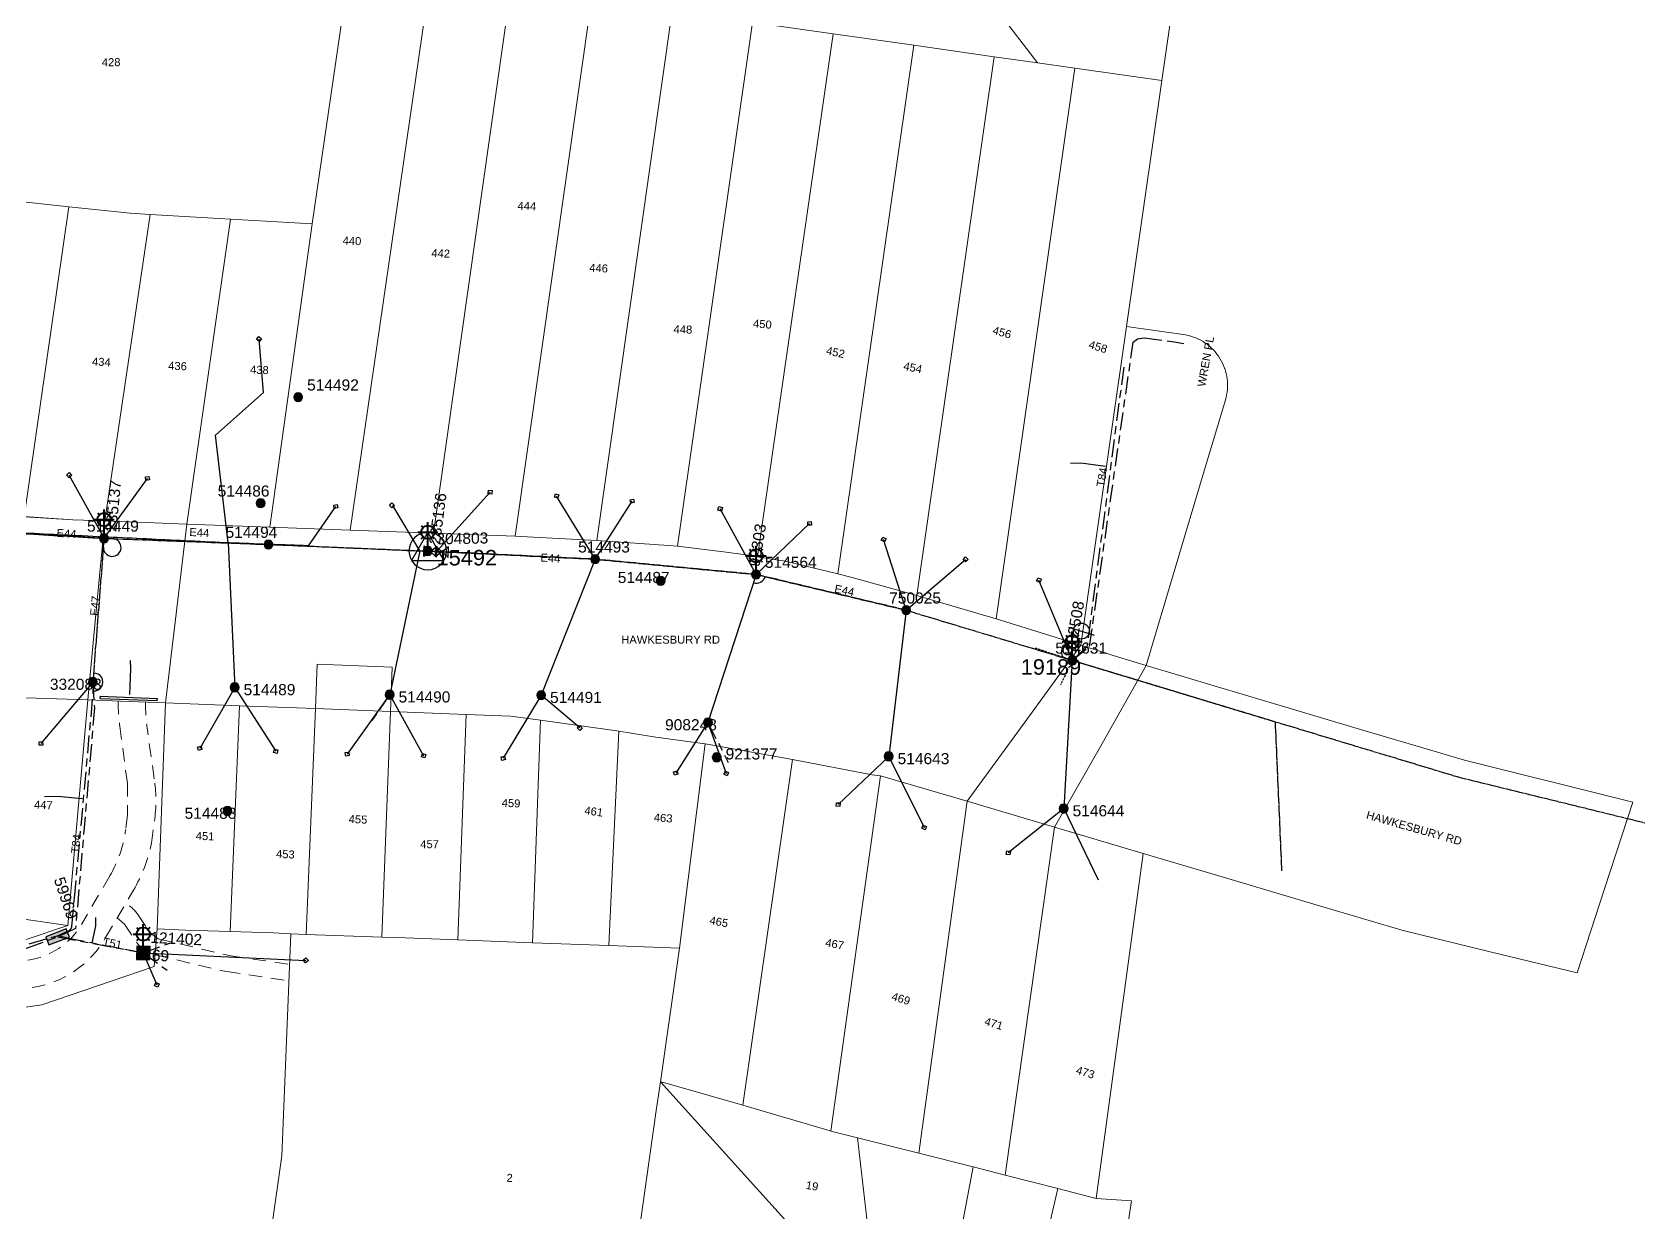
# Model space of a CAD drawing. Header units: metres. Extents: x 277939 to 278915, y 6271322 to 6272042.
# Drawn here: x 278552.5 to 278915.3, y 6271490.1 to 6271755.7 of the extents above; entities that cross this region are included whole.
import ezdxf
from ezdxf.enums import TextEntityAlignment as Align

# ---------------------------------------------------------------- set-up
doc = ezdxf.new("R2010")
doc.units = ezdxf.units.M
for name, pattern in [('Cable Exist OH', [1, 1, 0]), ('Cable Exist UG', [8.2, 4, -1.2, 1.8, -1.2]), ('Dash', [5, 3, -2]), ('DASHED', [0.75, 0.5, -0.25])]:
    doc.linetypes.add(name, pattern=pattern)
doc.layers.get('0').update_dxf_attribs({"color": 6})
for name, color, linetype, lineweight in [('Cadastre Developer_SP_EXT', 9, 'Continuous', 5), ('Cadastre Land Parcels_SP_EXT', 9, 'Continuous', 5), ('Cadastre Roads_SP_EXT', 9, 'Continuous', 5)]:
    doc.layers.add(name, color=color, linetype=linetype, lineweight=lineweight)
for name, color, linetype in [('Duct_SP_EXT', 7, 'Continuous'), ('Equip_LV_EXT', 7, 'Continuous'), ('Equip_SP_HV_EXT', 7, 'Continuous'), ('Equip_SP_LV_EXT', 7, 'Continuous'), ('Equip_SP_SL_EXT', 7, 'Continuous'), ('Mains_HV_EXT', 7, 'Continuous'), ('Mains_LV_EXT', 7, 'Continuous'), ('Mains_SL_EXT', 7, 'Continuous'), ('OH_Details_SP_MISC', 7, 'Continuous'), ('Services_SP_EXT', 7, 'Continuous'), ('Sub_SP_TR_HV_LV_EXT', 7, 'Continuous'), ('SupportsOH_SP_TR_HV_LV_SL_EXT', 7, 'Continuous'), ('SupportsUG_SP_LV_EXT', 7, 'Continuous'), ('SupportsUG_SP_LV_SL_EXT', 7, 'Continuous'), ('Trench_SP_EXT', 7, 'Continuous')]:
    doc.layers.add(name, color=color, linetype=linetype)
doc.layers.add('UNKNOWN_FEATURES', color=1, linetype='DASHED', plot=False)
doc.styles.add('COLUMN_LABEL', font='arial.ttf')
doc.styles.add('HVSW_LABEL', font='arial.ttf')
doc.styles.add('iecARIAL', font='arial.ttf', dxfattribs={"height": 2})
doc.styles.add('POLE_LABEL', font='arial.ttf')
doc.styles.get("Standard").update_dxf_attribs({"font": 'arial.ttf'})

# ---------------------------------------------------------------- blocks, each defined once
blk = doc.blocks.new('SUB_POLE_EXT')
blk.add_wipeout([(0, 4.22), (0.42, 4.2), (0.83, 4.14), (1.21, 4.05), (1.62, 3.9), (1.99, 3.72), (2.35, 3.51), (2.68, 3.26), (2.99, 2.99), (3.28, 2.66), (3.52, 2.34), (3.76, 1.92), (3.9, 1.62), (4.04, 1.23), (4.18, 0.63), (4.22, 0), (4.18, -0.61), (4.06, -1.15), (3.9, -1.62), (3.58, -2.24), (3.22, -2.73), (2.97, -3.01), (2.68, -3.26), (2.36, -3.5), (2, -3.72), (1.64, -3.89), (1.25, -4.03), (0.82, -4.14), (0.42, -4.2), (0, -4.22), (-0.41, -4.2), (-0.8, -4.15), (-1.21, -4.05), (-1.62, -3.9), (-1.99, -3.73), (-2.35, -3.51), (-2.68, -3.26), (-2.96, -3.02), (-3.23, -2.72), (-3.51, -2.35), (-3.71, -2.01), (-3.91, -1.6), (-4.05, -1.21), (-4.16, -0.76), (-4.22, -0.14), (-4.21, 0.39), (-4.14, 0.83), (-4.03, 1.27), (-3.9, 1.63), (-3.71, 2.02), (-3.5, 2.37), (-3.28, 2.67), (-2.99, 2.99), (-2.68, 3.27), (-2.33, 3.52), (-1.98, 3.73), (-1.63, 3.9), (-1.2, 4.05), (-0.78, 4.15), (-0.4, 4.21)])
blk.add_line((2.16, 0.48), (2.16, 0.48, 0))
blk.add_lwpolyline([(-4.22, 0, 1), (4.22, 0, 1)], format="xyb", close=True)
blk.add_lwpolyline([(2.14, 0.52), (0, 4.22), (-3.66, -2.11), (3.66, -2.11)], close=True)
for tag, height, flags, p in [('ASSET_NUM', 3.5, 8, (2, 2)), ('STREET_CODE', 0.2, 9, (1.5, 0)), ('CONSTRUCTED_VOLTAGE', 0.2, 9, (1.5, -0.2)), ('OPERATING_VOLTAGE', 0.2, 9, (1.5, -0.6)), ('OPERATED_BY', 0.2, 9, (1.5, -0.8)), ('ORIENTATION', 0.2, 9, (1.5, -1.2)), ('OWNED_BY', 0.2, 9, (1.5, -1.4)), ('SECONDARY_VOLTAGE', 0.2, 9, (1.5, -1.6)), ('STATE', 0.2, 9, (1.5, -1.8)), ('SUBSTATION_TYPE', 0.2, 9, (1.5, -2)), ('STREETNAME', 0.2, 9, (1.5, -2.8)), ('SUBURB', 0.2, 9, (1.5, -3)), ('Z', 0.2, 1, (1.5, -3.4)), ('NO_PHASES', 0.2, 9, (1.5, -0.4)), ('MAINTAINED_BY', 0.2, 9, (1.5, -1)), ('USAGE', 0.2, 9, (1.5, -2.2)), ('LEGEND', 0.2, 9, (1.5, -2.4)), ('LOCATION', 0.2, 9, (1.5, -2.6)), ('NOTES', 0.2, 9, (1.5, -3.2))]:
    blk.add_attdef(tag, text='', height=height, dxfattribs=dict(flags=flags)).set_placement(p, align=Align.MIDDLE_LEFT)
blk = doc.blocks.new('COLUMN_EXT')
blk.add_hatch(color=256).paths.add_polyline_path([(-1.49, 1.48), (-1.49, -1.49), (1.48, -1.49), (1.48, 1.48)])
blk.add_lwpolyline([(-1.49, -1.49), (1.48, -1.49), (1.48, 1.48), (-1.49, 1.48)], close=True)
for tag, height, style, flags, p in [('STRUCTURE_PLANT_NUMBER', 0.2, 'POLE_LABEL', 9, (1.81, 0.03)), ('ASSET_NUM', 2.5, 'COLUMN_LABEL', 8, (2, 2)), ('STREET_CODE', 0.2, 'COLUMN_LABEL', 9, (1.81, -0.2))]:
    blk.add_attdef(tag, text='', height=height, dxfattribs=dict(style=style, flags=flags)).set_placement(p, align=Align.MIDDLE_LEFT)
at = {"flags": 1}
blk.add_attdef('Z', (1.81, -2.35), '', height=0.2, dxfattribs=at)
at = {"flags": 9}
for tag, p in [('COLUMN_TYPE', (1.81, -0.4)), ('OWNED_BY', (1.81, -0.6)), ('STATE', (1.81, -0.8)), ('USAGE', (1.81, -1)), ('STREETNAME', (1.81, -1.6)), ('SUBURB', (1.81, -1.8)), ('LEGEND', (1.81, -1.2)), ('LOCATION', (1.81, -1.4)), ('NOTES', (1.81, -2))]:
    blk.add_attdef(tag, text='', height=0.2, dxfattribs=at).set_placement(p, align=Align.MIDDLE_LEFT)
blk = doc.blocks.new('PILLAR_EXT')
blk.add_hatch(color=256).paths.add_polyline_path([(-2.475, 0.99), (-2.475, -0.99), (2.475, -0.99), (2.475, 0.99)])
blk.add_lwpolyline([(-2.475, -0.99), (2.475, -0.99), (2.475, 0.99), (-2.475, 0.99)], close=True)
at = {"style": 'iecARIAL', "flags": 8}
blk.add_attdef('ASSET_NUM', (1.5, 3.5), '', height=2.5, dxfattribs=at)
for tag, p, flags in [('OWNED_BY', (0, -0.2), 9), ('STATE', (0, -0.4), 9), ('SUPPORT_TYPE', (0, -0.6), 9), ('STREETNAME', (0, -1.8), 9), ('SUBURB', (0, -2), 1), ('USAGE', (0, -0.8), 9), ('LEGEND', (0, -1), 9), ('LOCATION', (0, -1.2), 9), ('NOTES', (0, -1.4), 9), ('PARENT', (0, -1.6), 9)]:
    blk.add_attdef(tag, p, '', height=0.2, dxfattribs=dict(flags=flags))
blk = doc.blocks.new('LV_OH_LINKS_OPEN_EXT')
for p, q in [((-0.17, 4.97), (-0.17, 5.46)), ((0.17, 4.97), (0.17, 5.46)), ((-0.17, 3), (-0.17, 2.5)), ((0.17, 3), (0.17, 2.5))]:
    blk.add_line(p, q)
blk.add_lwpolyline([(0, 2.99, 1), (0, 4.98, 1)], format="xyb", close=True)
at = {"flags": 9}
for tag, p in [('ACTUAL_STATUS', (0, 0)), ('CONSTRUCTED_VOLTAGE', (0, -0.2)), ('OPERATING_VOLTAGE', (0, -0.6)), ('ORIENTATION', (0, -0.8)), ('OWNED_BY', (0, -1)), ('STATE', (0, -1.2)), ('SWITCH_TYPE', (0, -1.4)), ('NO_PHASES', (0, -0.4)), ('USAGE', (0, -1.6)), ('LEGEND', (0, -1.8)), ('NOTES', (0, -2))]:
    blk.add_attdef(tag, text='', height=0.2, dxfattribs=at).set_placement(p, align=Align.MIDDLE_LEFT)
at = {"flags": 1}
blk.add_attdef('Z', (0, 0), '', height=0.2, dxfattribs=at)
blk = doc.blocks.new('LV_OH_LINKS_DISTFUSE_EXT')
for p, q in [((0, 0), (0.96, 0)), ((3.84, 0), (4.8, 0))]:
    blk.add_line(p, q)
blk.add_lwpolyline([(3.84, -1.2), (3.84, 1.2), (0.96, -1.2), (0.96, 1.2)], close=True)
at = {"flags": 9}
for tag, p in [('ACTUAL_STATUS', (0, 0)), ('CONSTRUCTED_VOLTAGE', (0, -0.2)), ('OPERATING_VOLTAGE', (0, -0.6)), ('ORIENTATION', (0, -0.8)), ('OWNED_BY', (0, -1)), ('STATE', (0, -1.2)), ('SWITCH_TYPE', (0, -1.4)), ('NO_PHASES', (0, -0.4)), ('USAGE', (0, -1.6)), ('NOTES', (0, -1.8))]:
    blk.add_attdef(tag, text='', height=0.2, dxfattribs=at).set_placement(p, align=Align.MIDDLE_LEFT)
at = {"flags": 1}
blk.add_attdef('Z', (0, 0), '', height=0.2, dxfattribs=at)
blk = doc.blocks.new('SL_LANTERN_EXT')
at = {"lineweight": 40}
for p, q in [((-2.25, 4.22), (2.25, 4.22)), ((-1.46, 5.68), (-1.06, 5.28)), ((0, 1.97), (0, 6.47)), ((1.46, 5.68), (1.06, 5.28)), ((-1.46, 2.76), (-1.06, 3.16)), ((0, 0), (0, 2.72)), ((1.46, 2.76), (1.06, 3.16))]:
    blk.add_line(p, q, dxfattribs=at)
blk.add_circle((0, 4.22), 1.5, dxfattribs=at)
at = {"style": 'iecARIAL', "flags": 8}
blk.add_attdef('ASSET_NUM', (1.5, 1.5), '', height=2.5, dxfattribs=at)
for tag, p, height, flags in [('OPERATING_VOLTAGE', (0.98, -1.65), 0.2, 9), ('ORIENTATION', (0.98, -1.85), 0.2, 9), ('OWNED_BY', (0.98, -2.05), 0.2, 9), ('STATE', (0.98, -2.25), 0.2, 9), ('CONSTRUCTED_VOLTAGE', (0.98, -0.65), 0.2, 9), ('CONTROL_TYPE', (0.98, -0.85), 0.2, 9), ('LANTERN_PURPOSE', (0.98, -1.05), 0.2, 9), ('LANTERN_TYPE', (0.98, -1.25), 0.2, 9), ('NO_PHASES', (0.98, -1.45), 0.2, 9), ('USAGE', (0.98, -2.45), 0.2, 9), ('CEXIST', (0.98, -2.65), 0.2, 9), ('CNEW', (0.98, -2.85), 0.2, 9), ('CNUMBER', (0.98, -3.05), 0.2, 9), ('CREMOVE', (0.98, -3.25), 0.2, 9), ('CREPLACE', (0.98, -3.45), 0.2, 9), ('LKINGHEIGHT', (0.98, -3.65), 0.2, 9), ('LNUMBER', (2.18, -3.25), 2.5, 8), ('LBRACKET', (0.98, -3.85), 0.2, 9), ('LBRACKETVOCAB', (0.98, -4.05), 0.2, 9), ('LCATEGORY', (0.98, -4.25), 0.2, 9), ('LCHARGE1', (0.98, -4.45), 0.2, 9), ('LCHARGE1PERCENT', (0.98, -4.65), 0.2, 9), ('LCHARGE2', (0.98, -4.85), 0.2, 9), ('LCHARGE2PERCENT', (0.98, -5.05), 0.2, 9), ('LCHARGE3', (0.98, -5.25), 0.2, 9), ('LCHARGE3PERCENT', (0.98, -5.45), 0.2, 9), ('LEXIST', (0.98, -5.65), 0.2, 9), ('LLAMP', (0.98, -5.85), 0.2, 9), ('LLAMPVOCAB', (0.98, -6.05), 0.2, 9), ('LMAST', (0.98, -6.25), 0.2, 9), ('LMASTVOCAB', (0.98, -6.45), 0.2, 9), ('LNEW', (0.98, -6.65), 0.2, 9), ('LANTNUMBER', (0.98, -6.85), 0.2, 9), ('LOUTREACH', (0.98, -7.25), 0.2, 9), ('LOUTREACHVOCAB', (0.98, -7.45), 0.2, 9), ('STREETNAME', (0.98, -9.25), 0.2, 9), ('SUBURB', (0.98, -9.45), 0.2, 1), ('LRATECODE', (0.98, -7.65), 0.2, 9), ('LREMOVE', (0.98, -7.85), 0.2, 9), ('LREPLACE', (0.98, -8.05), 0.2, 9), ('LTYPE', (0.98, -8.25), 0.2, 9), ('LTYPEVOCAB', (0.98, -8.45), 0.2, 9), ('LEGEND', (0.98, -8.65), 0.2, 9), ('LOCATION', (0.98, -8.85), 0.2, 9), ('NOTES', (0.98, -9.05), 0.2, 9)]:
    blk.add_attdef(tag, p, '', height=height, dxfattribs=dict(flags=flags))
blk = doc.blocks.new('CCP_EXT')
blk.add_wipeout([(0, 0.57), (0.57, 0), (0, -0.57), (-0.57, 0)])
blk.add_lwpolyline([(-0.57, 0), (0, 0.57), (0.57, 0), (0, -0.57), (-0.57, 0)])
at = {"flags": 1}
blk.add_attdef('Z', (0, 0), '', height=0.2, dxfattribs=at)
at = {"flags": 9}
for tag, p in [('CCP_TYPE', (0, 0)), ('CONSTRUCTED_VOLTAGE', (0, -0.2)), ('OPERATING_VOLTAGE', (0, -0.6)), ('ORIENTATION', (0, -0.8)), ('OWNED_BY', (0, -1)), ('STATE', (0, -1.8)), ('NO_PHASES', (0, -0.4)), ('USAGE', (0, -1.2)), ('LEGEND', (0, -1.4)), ('LIFE_SUPPORT', (0, -1.6)), ('NOTES', (0, -2))]:
    blk.add_attdef(tag, text='', height=0.2, dxfattribs=at).set_placement(p, align=Align.MIDDLE_LEFT)
blk = doc.blocks.new('POLE_EXT')
blk.add_hatch(color=256).paths.add_polyline_path([(-1, 0, 1), (1, 0, 1)])
blk.add_lwpolyline([(-1, 0, 1), (1, 0, 1)], format="xyb", close=True)
for tag, height, flags, p in [('pNumber', 2.5, 8, (-17.84, 2.07)), ('OWNED_BY', 0.2, 9, (1.35, -0.4)), ('SPECIAL_USE', 0.2, 9, (1.35, -0.8)), ('STATE', 0.2, 9, (1.35, -1)), ('cLV', 0.2, 9, (1.35, -1.4)), ('hDepth', 0.2, 9, (1.35, -1.6)), ('hDia', 0.2, 9, (1.35, -1.8)), ('cHV', 0.2, 9, (1.35, -2)), ('cLinedev', 0.2, 9, (1.35, -3.4)), ('PARENT', 0.2, 9, (1.35, -0.6)), ('USAGE', 0.2, 9, (1.35, -1.2)), ('LBRACKET', 0.2, 9, (1.35, -2.2)), ('LExisting', 0.2, 9, (1.35, -2.4)), ('LANTNUMBER', 0.2, 9, (1.35, -2.6)), ('LOther', 0.2, 9, (1.35, -2.8)), ('LRemove', 0.2, 9, (1.35, -3)), ('LEGEND', 0.2, 9, (1.35, -3.2)), ('LOCATION', 0.2, 9, (1.35, -3.6)), ('pExisting', 0.2, 9, (1.35, -3.8)), ('pFooting', 0.2, 9, (1.35, -4.4)), ('pNew', 0.2, 9, (1.35, -4.6)), ('pRelocate', 0.2, 9, (1.35, -5)), ('pRemove', 0.2, 9, (1.35, -5.2)), ('pReplace', 0.2, 9, (1.35, -5.4)), ('pStay', 0.2, 9, (1.35, -5.6)), ('pType', 0.2, 9, (1.35, -5.8)), ('cspan', 0.2, 9, (1.35, -6)), ('STREETNAME', 0.2, 9, (1.35, -6.2)), ('SUBURB', 0.2, 9, (1.35, -6.4)), ('OPERATED_BY', 0.2, 9, (1.36, -7.01)), ('PFNUMBER', 0.2, 9, (1.35, -4)), ('NEWPFNUMBER', 0.2, 9, (1.35, -4.2)), ('NOTES', 0.2, 9, (1.35, -6.6)), ('MAINTAINED_BY', 0.2, 9, (1.36, -6.81))]:
    blk.add_attdef(tag, text='', height=height, dxfattribs=dict(flags=flags)).set_placement(p, align=Align.MIDDLE_LEFT)
at = {"style": 'POLE_LABEL'}
for tag, height, flags, p in [('STRUCTURE_PLANT_NUMBER', 0.2, 9, (1.35, 0.03)), ('ASSET_NUM', 2.5, 8, (2, 2)), ('STREET_CODE', 0.2, 9, (1.35, -0.2))]:
    blk.add_attdef(tag, text='', height=height, dxfattribs=dict(at, flags=flags)).set_placement(p, align=Align.MIDDLE_LEFT)
at = {"flags": 1}
blk.add_attdef('Z', (1.35, -7.33), '', height=0.2, dxfattribs=at)
blk = doc.blocks.new('HV_ABS_CLOSED_EXT')
blk.add_line((-3, 6.87), (3, 6.87))
blk.add_circle((0, 6.87), 1.8)
at = {"style": 'HVSW_LABEL'}
for tag, height, flags, p in [('ASSET_NUM', 3.5, 8, (2, 2)), ('STREET_CODE', 0.2, 9, (0, -0.2))]:
    blk.add_attdef(tag, text='', height=height, dxfattribs=dict(at, flags=flags)).set_placement(p, align=Align.MIDDLE_LEFT)
at = {"flags": 1}
blk.add_attdef('Z', (0, 0), '', height=0.2, dxfattribs=at)
at = {"flags": 9}
for tag, p in [('ACTUAL_STATUS', (0, -0.4)), ('CONSTRUCTED_VOLTAGE', (0, -0.6)), ('OPERATING_VOLTAGE', (0, -1)), ('ORIENTATION', (0, -1.2)), ('OWNED_BY', (0, -1.4)), ('STATE', (0, -1.6)), ('SWITCH_TYPE', (0, -1.8)), ('STREETNAME', (0, -2.6)), ('SUBURB', (0, -2.8)), ('NO_PHASES', (0, -0.8)), ('USAGE', (0, -2)), ('LEGEND', (0, -2.2)), ('LOCATION', (0, -2.4)), ('NOTES', (0, -3))]:
    blk.add_attdef(tag, text='', height=0.2, dxfattribs=at).set_placement(p, align=Align.MIDDLE_LEFT)

msp = doc.modelspace()

# ---------------------------------------------------------------- linework, layer by layer
at = {"layer": 'Cadastre Developer_SP_EXT', "linetype": 'Dash'}
for points in [[(278571.79, 6271605.31, 0.030866), (278572.16, 6271599.61)], [(278578.32, 6271599.19, -0.025899), (278577.91, 6271605.08)], [(278580.04, 6271578.82, 0.068026), (278579.91, 6271587.75)], [(278573.51, 6271576.35, -0.096561), (278569.92, 6271565.92)], [(278575.24, 6271562.66, 0.079811), (278579.28, 6271573.3)], [(278573.46, 6271559.64, -0.137577), (278576.38, 6271557)], [(278563.54, 6271554.98, -0.227753), (278551.47, 6271546.95)], [(278552.47, 6271540.78, 0.229697), (278568.98, 6271552.05)], [(278575.92, 6271550.99, 0.181151), (278580.12, 6271548.18)]]:
    msp.add_lwpolyline(points, format="xyb", dxfattribs=at)
for points in [[(278572.16, 6271599.61), (278573.87, 6271586.8), (278573.93, 6271579.6), (278573.51, 6271576.35)], [(278579.91, 6271587.75), (278578.32, 6271599.19)], [(278579.28, 6271573.3), (278580.04, 6271578.82)], [(278569.92, 6271565.92), (278563.54, 6271554.98)], [(278568.98, 6271552.05), (278575.24, 6271562.66)], [(278571.6, 6271556.5), (278573.25, 6271555.08), (278575.92, 6271550.99)], [(278576.38, 6271557), (278578.9, 6271553.16), (278580.78, 6271551.74), (278595.35, 6271548.32), (278597.14, 6271547.91), (278609.98, 6271546.05)], [(278532.96, 6271537.98), (278552.47, 6271540.78)]]:
    msp.add_lwpolyline(points, dxfattribs=at)
at = {"layer": 'Cadastre Land Parcels_SP_EXT', "linetype": 'Continuous'}
for points in [[(278811.37, 6271777.97), (278720.58, 6271862.88), (278713.8, 6271857.36), (278702.2, 6271848.5), (278778.67, 6271748.86), (278787.06, 6271747.66), (278806.59, 6271744.88), (278809.45, 6271764.69), (278811.37, 6271777.97)], [(278768.93, 6271750.24), (278778.67, 6271748.86), (278702.2, 6271848.5), (278692.03, 6271841.24), (278681.63, 6271834.3), (278717.3, 6271757.59), (278732.68, 6271755.4), (278750.8, 6271752.82), (278768.93, 6271750.24)], [(278623.92, 6271770.88), (278525.03, 6271787.94), (278522.26, 6271720.48), (278512.33, 6271650.17), (278529.98, 6271648.05), (278532.29, 6271647.9), (278542.19, 6271718.5), (278560.73, 6271716.5), (278574.51, 6271715.05), (278579.03, 6271714.75), (278597.08, 6271713.71), (278615.46, 6271712.64), (278623.92, 6271770.88)], [(278679.51, 6271641.37), (278696.43, 6271760.56), (278688.87, 6271761.71), (278678.3, 6271763.14), (278661.1, 6271642.32), (278662.37, 6271642.27), (278679.51, 6271641.37)], [(278714.55, 6271757.98), (278696.43, 6271760.56), (278679.51, 6271641.37), (278695.61, 6271640.29), (278697.62, 6271640.09), (278714.55, 6271757.98)], [(278717.3, 6271757.59), (278714.55, 6271757.98), (278697.62, 6271640.09), (278709.18, 6271638.69), (278715.1, 6271637.87), (278715.68, 6271637.73), (278732.68, 6271755.4), (278717.3, 6271757.59)], [(278750.8, 6271752.82), (278732.68, 6271755.4), (278715.68, 6271637.73), (278721.9, 6271636.7), (278733.75, 6271633.85), (278750.8, 6271752.82)], [(278768.93, 6271750.24), (278750.8, 6271752.82), (278733.75, 6271633.85), (278736.92, 6271633.05), (278751.46, 6271629.01), (278768.93, 6271750.24)], [(278778.67, 6271748.86), (278768.93, 6271750.24), (278751.46, 6271629.01), (278755.02, 6271627.95), (278769.34, 6271623.74), (278787.06, 6271747.66), (278778.67, 6271748.86)], [(278806.59, 6271744.88), (278787.06, 6271747.66), (278769.34, 6271623.74), (278788.38, 6271617.79), (278798.66, 6271689.54), (278806.59, 6271744.88)], [(278550.64, 6271646.74), (278560.73, 6271716.5), (278542.19, 6271718.5), (278532.29, 6271647.9), (278550.64, 6271646.74)], [(278579.03, 6271714.75), (278574.51, 6271715.05), (278560.73, 6271716.5), (278550.64, 6271646.74), (278561.56, 6271646.05), (278568.76, 6271645.79), (278579.03, 6271714.75)], [(278587.25, 6271645.09), (278597.08, 6271713.71), (278579.03, 6271714.75), (278568.76, 6271645.79), (278587.25, 6271645.09)], [(278605.95, 6271644.38), (278615.46, 6271712.64), (278597.08, 6271713.71), (278587.25, 6271645.09), (278605.95, 6271644.38)], [(278616.17, 6271603.55), (278633.07, 6271602.88), (278633.48, 6271612.91), (278616.58, 6271613.57), (278616.17, 6271603.55)], [(278560.46, 6271554.77), (278564.98, 6271605.51), (278546.4, 6271606.16), (278539.54, 6271557.73), (278560.46, 6271554.77)], [(278597, 6271553.4), (278599.12, 6271604.2), (278582.48, 6271604.88), (278580.6, 6271554.01), (278586.97, 6271553.72), (278597, 6271553.4)], [(278616.17, 6271603.55), (278599.12, 6271604.2), (278597, 6271553.4), (278606.74, 6271553.06), (278610.61, 6271552.89), (278614.13, 6271552.74), (278616.17, 6271603.55)], [(278633.07, 6271602.88), (278616.17, 6271603.55), (278614.13, 6271552.74), (278631.13, 6271552.11), (278633.07, 6271602.88)], [(278648.23, 6271551.51), (278650.06, 6271602.24), (278633.07, 6271602.88), (278631.13, 6271552.11), (278636.34, 6271551.95), (278648.23, 6271551.51)], [(278666.85, 6271600.95), (278660.15, 6271601.86), (278650.06, 6271602.24), (278648.23, 6271551.51), (278665, 6271550.88), (278666.85, 6271600.95)], [(278684.42, 6271598.44), (278684.54, 6271598.48), (278666.85, 6271600.95), (278665, 6271550.88), (278682.23, 6271550.23), (278684.42, 6271598.44)], [(278703.87, 6271595.64), (278692.77, 6271597.1), (278684.42, 6271598.44), (278682.23, 6271550.23), (278698.07, 6271549.66), (278703.87, 6271595.64)], [(278723.55, 6271592.11), (278706.06, 6271595.25), (278703.87, 6271595.64), (278698.07, 6271549.66), (278693.79, 6271519.53), (278695.35, 6271519.16), (278712.38, 6271514.29), (278723.55, 6271592.11)], [(278743.34, 6271588.46), (278741.44, 6271588.62), (278723.55, 6271592.11), (278712.38, 6271514.29), (278731.99, 6271508.52), (278732.11, 6271508.5), (278743.34, 6271588.46)], [(278762.79, 6271582.71), (278743.34, 6271588.46), (278732.11, 6271508.5), (278738.11, 6271506.99), (278751.94, 6271503.5), (278762.79, 6271582.71)], [(278782.5, 6271576.86), (278762.79, 6271582.71), (278751.94, 6271503.5), (278764.14, 6271500.42), (278771.35, 6271498.6), (278782.5, 6271576.86)], [(278802.39, 6271570.97), (278782.5, 6271576.86), (278771.35, 6271498.6), (278783.25, 6271495.55), (278791.54, 6271493.37), (278791.88, 6271493.34), (278802.39, 6271570.97)], [(278614.13, 6271552.74), (278610.61, 6271552.89), (278608.61, 6271502.93), (278588.35, 6271359.95), (278669.61, 6271348.36), (278673.6, 6271377.03), (278683.02, 6271443.46), (278687.74, 6271476.64), (278688.22, 6271480.12), (278692.93, 6271513.62), (278692.99, 6271514.08), (278693.79, 6271519.53), (278698.07, 6271549.66), (278682.23, 6271550.23), (278665, 6271550.88), (278648.23, 6271551.51), (278636.34, 6271551.95), (278631.13, 6271552.11), (278614.13, 6271552.74)], [(278693.79, 6271519.53), (278692.99, 6271514.08), (278692.93, 6271513.62), (278688.22, 6271480.12), (278690.06, 6271479.75), (278691.84, 6271479.4), (278693.73, 6271479.02), (278695.4, 6271478.68), (278701.72, 6271477.32), (278708.03, 6271475.89), (278723.21, 6271472.8), (278723.68, 6271473.24), (278725.83, 6271474.72), (278728.27, 6271475.76), (278730.85, 6271476.29), (278732.79, 6271476.33), (278693.79, 6271519.53)], [(278738.11, 6271506.98), (278732.11, 6271508.5), (278731.99, 6271508.52), (278712.38, 6271514.29), (278695.35, 6271519.16), (278693.79, 6271519.53), (278732.79, 6271476.33), (278734.75, 6271476.09), (278737.31, 6271475.29), (278739.69, 6271474.01), (278742.18, 6271471.83), (278738.11, 6271506.98)], [(278751.94, 6271503.5), (278738.11, 6271506.99), (278742.18, 6271471.83), (278744.78, 6271469.25), (278747.94, 6271467.35), (278750.78, 6271466.35), (278754.98, 6271465.04), (278757.35, 6271464.29), (278764.14, 6271500.42), (278751.94, 6271503.5)], [(278771.35, 6271498.6), (278764.14, 6271500.42), (278757.35, 6271464.29), (278768.15, 6271460.94), (278769.53, 6271460.47), (278770.93, 6271460.09), (278774.74, 6271458.93), (278783.25, 6271495.55), (278771.35, 6271498.6)], [(278791.88, 6271493.34), (278791.54, 6271493.37), (278783.25, 6271495.55), (278774.74, 6271458.93), (278775.68, 6271458.63), (278780.75, 6271457.13), (278785.85, 6271455.73), (278790.98, 6271454.42), (278793.87, 6271453.71), (278799.76, 6271492.78), (278791.88, 6271493.34)]]:
    msp.add_lwpolyline(points, close=True, dxfattribs=at)
for points in [[(278551.07, 6271551.58), (278560.46, 6271554.77), (278539.54, 6271557.73)], [(278551.3, 6271365.29), (278578.19, 6271361.44), (278588.35, 6271359.95), (278608.61, 6271502.93), (278610.61, 6271552.89), (278606.74, 6271553.06), (278597, 6271553.4), (278597, 6271553.4), (278586.97, 6271553.72), (278580.6, 6271554.01), (278579.86, 6271545.55), (278554.6, 6271536.93), (278533.61, 6271533.93)]]:
    msp.add_lwpolyline(points, dxfattribs=at)
at = {"layer": 'Cadastre Roads_SP_EXT', "linetype": 'Continuous'}
for points in [[(278811.98, 6271687.64), (278798.66, 6271689.54), (278788.38, 6271617.79), (278796.88, 6271615.16), (278803.1, 6271613.23), (278816.16, 6271657.05), (278819.65, 6271668.73), (278820.93, 6271673.04), (278821.08, 6271673.56), (278821.2, 6271674.15), (278821.3, 6271674.75), (278821.37, 6271675.34), (278821.4, 6271675.95), (278821.41, 6271676.55), (278821.38, 6271677.15), (278821.32, 6271677.75), (278821.23, 6271678.35), (278821.11, 6271678.94), (278820.96, 6271679.52), (278820.78, 6271680.09), (278820.74, 6271680.18), (278820.53, 6271680.75), (278820.28, 6271681.29), (278820, 6271681.83), (278819.7, 6271682.35), (278819.37, 6271682.86), (278819.02, 6271683.34), (278818.64, 6271683.81), (278818.24, 6271684.26), (278817.81, 6271684.68), (278817.36, 6271685.08), (278816.89, 6271685.46), (278816.4, 6271685.81), (278815.9, 6271686.14), (278815.38, 6271686.44), (278814.84, 6271686.71), (278814.29, 6271686.96), (278813.73, 6271687.17), (278813.15, 6271687.36), (278812.57, 6271687.51), (278811.98, 6271687.64)], [(278819.18, 6271608.45), (278803.1, 6271613.23), (278792.49, 6271594.49), (278782.5, 6271576.86), (278802.39, 6271570.97), (278822.19, 6271565.09), (278841.6, 6271559.34), (278860.36, 6271553.76), (278860.63, 6271553.7), (278880.49, 6271548.79), (278900.05, 6271544.11), (278906.23, 6271562.99), (278912.62, 6271582.52), (278900.28, 6271585.57), (278884.01, 6271589.61), (278874.69, 6271591.93), (278867.39, 6271594.1), (278851.33, 6271598.88), (278835.24, 6271603.67), (278819.18, 6271608.45)]]:
    msp.add_lwpolyline(points, close=True, dxfattribs=at)
msp.add_lwpolyline([(278546.4, 6271606.16), (278564.98, 6271605.51), (278566.86, 6271625.57), (278568.76, 6271645.79), (278561.56, 6271646.05), (278550.64, 6271646.75)], dxfattribs=at)
at = {"layer": 'Duct_SP_EXT'}
for p, q in [((278567.75, 6271605.85), (278567.76, 6271606.09)), ((278567.75, 6271605.85), (278580.56, 6271605.37)), ((278567.77, 6271606.33), (278567.76, 6271606.09)), ((278567.77, 6271606.33), (278580.57, 6271605.85)), ((278580.57, 6271605.85), (278580.57, 6271605.61)), ((278580.56, 6271605.37), (278580.57, 6271605.61))]:
    msp.add_line(p, q, dxfattribs=at)
at = {"layer": 'Duct_SP_EXT', "linetype": 'Continuous'}
for points in [[(278786.05, 6271658.81), (278788.41, 6271658.87), (278793.96, 6271658.14)], [(278574.53, 6271614.39), (278574.56, 6271612.49), (278574.35, 6271606.7)], [(278555.2, 6271583.76), (278558.13, 6271583.82), (278563.71, 6271583.31)], [(278566.68, 6271556.58), (278566.71, 6271554.67), (278565.85, 6271550.77)]]:
    msp.add_lwpolyline(points, dxfattribs=at)
at = {"layer": 'Mains_HV_EXT', "linetype": 'Cable Exist OH'}
msp.add_lwpolyline([(278786.47, 6271614.42), (278832.1, 6271600.61), (278873.31, 6271588.17), (278915.27, 6271577.87)], dxfattribs=at)
at = {"layer": 'Mains_LV_EXT', "linetype": 'Cable Exist UG'}
for points in [[(278786.47, 6271614.42), (278790.36, 6271617.51), (278790.36, 6271617.51), (278800.17, 6271685.98), (278801.14, 6271686.74), (278801.14, 6271686.74), (278802.67, 6271686.95), (278809.4, 6271686.08), (278811.58, 6271685.7)], [(278566.09, 6271609.53), (278566.47, 6271603.7), (278562.2, 6271554.07), (278558.18, 6271552.18)], [(278458.45, 6271497.44), (278460.53, 6271495.45), (278463.67, 6271497.83), (278466.37, 6271499.26), (278469.67, 6271500.23), (278473.19, 6271500.56), (278484.02, 6271500.86), (278488.71, 6271502.6), (278491.99, 6271505.64), (278491.47, 6271510.05), (278510.16, 6271535.12), (278517.27, 6271541.53), (278525.78, 6271545.45), (278551.18, 6271549.66), (278558.18, 6271552.18)], [(278558.18, 6271552.18), (278577.44, 6271548.59)]]:
    msp.add_lwpolyline(points, dxfattribs=at)
at = {"layer": 'Mains_LV_EXT', "linetype": 'Cable Exist OH'}
for points in [[(278568.62, 6271641.87), (278538.38, 6271643.64)], [(278568.62, 6271641.87), (278566.09, 6271609.53)], [(278568.62, 6271641.87), (278596.52, 6271640.85)], [(278614.61, 6271640.18), (278605.54, 6271640.5), (278596.47, 6271640.85)], [(278715.31, 6271633.73), (278679.11, 6271637.17)], [(278749.1, 6271625.7), (278715.31, 6271633.73)], [(278749.1, 6271625.7), (278786.47, 6271614.42)], [(278786.47, 6271614.42), (278788.18, 6271613.9)], [(278788.18, 6271613.9), (278832.1, 6271600.61)]]:
    msp.add_lwpolyline(points, dxfattribs=at)
at = {"layer": 'Mains_LV_EXT', "linetype": 'Continuous'}
for points in [[(278568.46, 6271639.88, 2.344353), (278570.61, 6271641.8)], [(278714.71, 6271631.88, 0.412083), (278717.38, 6271633.24)], [(278788, 6271615.8, 1.562782), (278784.45, 6271615.03)], [(278566.22, 6271607.53, 1.075265), (278566.24, 6271611.52)]]:
    msp.add_lwpolyline(points, format="xyb", dxfattribs=at)
at = {"layer": 'Mains_SL_EXT', "linetype": 'Cable Exist OH'}
for points in [[(278455.31, 6271647.88), (278493.28, 6271648.59), (278532.04, 6271643.99), (278568.62, 6271641.87)], [(278786.47, 6271614.42), (278832.1, 6271600.61), (278833.57, 6271567.03)]]:
    msp.add_lwpolyline(points, dxfattribs=at)
at = {"layer": 'OH_Details_SP_MISC', "color": 7, "linetype": 'Continuous', "flags": 128}
msp.add_lwpolyline([(278426.7, 6271651.9), (278455.31, 6271647.88), (278493.28, 6271648.59), (278532.04, 6271643.99), (278568.62, 6271641.87)], dxfattribs=at)
at = {"layer": 'Services_SP_EXT'}
for points in [[(278596.52, 6271640.85), (278598.02, 6271608.32)], [(278679.11, 6271637.17), (278666.97, 6271606.57)], [(278715.31, 6271633.73), (278704.5, 6271600.42)], [(278749.1, 6271625.7), (278745.17, 6271592.8)], [(278786.47, 6271614.42), (278784.54, 6271581.06)], [(278784.54, 6271581.06), (278792.28, 6271564.99)]]:
    msp.add_lwpolyline(points, dxfattribs=at)
at = {"layer": 'Trench_SP_EXT', "linetype": 'Cable Exist UG'}
for points in [[(278798.04, 6271680.39), (278789.76, 6271617.46), (278786.47, 6271614.42)], [(278566.16, 6271606.84), (278566.09, 6271609.53)], [(278561.38, 6271554.49), (278561.96, 6271560.87), (278566.16, 6271606.84)], [(278632.88, 6271606.62), (278628.82, 6271600.82)], [(278551.75, 6271550.63), (278558.11, 6271552.44)], [(278558.11, 6271552.44), (278560.59, 6271553.53)], [(278560.21, 6271551.95), (278558.11, 6271552.44)], [(278560.21, 6271551.95), (278574.91, 6271549.15)], [(278574.91, 6271549.15), (278577.44, 6271548.59)], [(278577.44, 6271548.59), (278583.44, 6271550.76)], [(278577.44, 6271548.59), (278582.79, 6271544.69)]]:
    msp.add_lwpolyline(points, dxfattribs=at)
msp.add_lwpolyline([(278560.59, 6271553.53, 0.237921), (278561.38, 6271554.49)], format="xyb", dxfattribs=at)
at = {"layer": 'UNKNOWN_FEATURES'}
for points in [[(278786.47, 6271614.42), (278778.23, 6271617.12)], [(278786.47, 6271614.42), (278783.8, 6271608.86)]]:
    msp.add_lwpolyline(points, dxfattribs=at)

# ---------------------------------------------------------------- block references
at = {"layer": 'Equip_SP_HV_EXT'}
ref = msp.add_blockref('HV_ABS_CLOSED_EXT', (278786.47, 6271614.42), dxfattribs=dict(at, rotation=342.6864340475985))
ref.add_attrib('ASSET_NUM', '19189', dxfattribs={"layer": '0', "height": 3.5, "style": 'HVSW_LABEL'}).set_placement((278788.47, 6271614.67), align=Align.TOP_RIGHT)
at = {"layer": 'Equip_SP_LV_EXT', "rotation": 45.07053359630981}
msp.add_blockref('LV_OH_LINKS_OPEN_EXT', (278788.18, 6271613.9), dxfattribs=at)
at = {"layer": 'Equip_SP_SL_EXT'}
ref = msp.add_blockref('SL_LANTERN_EXT', (278568.62, 6271641.87), dxfattribs=at)
ref.add_attrib('ASSET_NUM', '235137', dxfattribs={"layer": '0', "height": 2.5, "rotation": 84.3972, "style": 'iecARIAL'}).set_placement((278570.12, 6271643.37), align=Align.MIDDLE_LEFT)
ref = msp.add_blockref('SL_LANTERN_EXT', (278715.31, 6271633.73), dxfattribs=at)
ref.add_attrib('ASSET_NUM', '92303', dxfattribs={"layer": '0', "height": 2.5, "rotation": 80.9108, "style": 'iecARIAL'}).set_placement((278716.81, 6271635.23), align=Align.BOTTOM_LEFT)
ref = msp.add_blockref('SL_LANTERN_EXT', (278786.47, 6271614.42), dxfattribs=at)
ref.add_attrib('ASSET_NUM', '182508', dxfattribs={"layer": '0', "height": 2.5, "rotation": 80.3812, "style": 'iecARIAL'}).set_placement((278787.97, 6271615.92), align=Align.BOTTOM_LEFT)
ref = msp.add_blockref('SL_LANTERN_EXT', (278577.44, 6271548.59), dxfattribs=at)
ref.add_attrib('ASSET_NUM', '121402', dxfattribs={"layer": '0', "height": 2.5, "rotation": 357.273, "style": 'iecARIAL'}).set_placement((278578.94, 6271550.09), align=Align.BOTTOM_LEFT)
at = {"layer": 'Sub_SP_TR_HV_LV_EXT'}
ref = msp.add_blockref('SUB_POLE_EXT', (278641.45, 6271639.01), dxfattribs=at)
ref.add_attrib('ASSET_NUM', '15492', dxfattribs={"layer": '0', "height": 3.5}).set_placement((278643.45, 6271639.26), align=Align.TOP_LEFT)
at = {"layer": 'SupportsOH_SP_TR_HV_LV_SL_EXT'}
ref = msp.add_blockref('POLE_EXT', (278612.3, 6271673.63), dxfattribs=at)
ref.add_attrib('ASSET_NUM', '514492', dxfattribs={"layer": '0', "height": 2.5, "style": 'POLE_LABEL'}).set_placement((278614.3, 6271674.38), align=Align.BOTTOM_LEFT)
ref = msp.add_blockref('POLE_EXT', (278603.84, 6271649.77), dxfattribs=at)
ref.add_attrib('ASSET_NUM', '514486', dxfattribs={"layer": '0', "height": 2.5, "style": 'POLE_LABEL'}).set_placement((278605.84, 6271650.52), align=Align.BOTTOM_RIGHT)
ref = msp.add_blockref('POLE_EXT', (278568.62, 6271641.87), dxfattribs=at)
ref.add_attrib('ASSET_NUM', '514449', dxfattribs={"layer": '0', "height": 2.5, "style": 'POLE_LABEL'}).set_placement((278570.62, 6271642.62), align=Align.BOTTOM_CENTER)
ref = msp.add_blockref('POLE_EXT', (278605.61, 6271640.48), dxfattribs=at)
ref.add_attrib('ASSET_NUM', '514494', dxfattribs={"layer": '0', "height": 2.5, "style": 'POLE_LABEL'}).set_placement((278607.61, 6271641.23), align=Align.BOTTOM_RIGHT)
ref = msp.add_blockref('POLE_EXT', (278679.11, 6271637.17), dxfattribs=at)
ref.add_attrib('ASSET_NUM', '514493', dxfattribs={"layer": '0', "height": 2.5, "style": 'POLE_LABEL'}).set_placement((278681.11, 6271637.92), align=Align.BOTTOM_CENTER)
ref = msp.add_blockref('POLE_EXT', (278715.31, 6271633.73), dxfattribs=at)
ref.add_attrib('ASSET_NUM', '514564', dxfattribs={"layer": '0', "height": 2.5, "style": 'POLE_LABEL'}).set_placement((278717.31, 6271634.48), align=Align.BOTTOM_LEFT)
ref = msp.add_blockref('POLE_EXT', (278693.87, 6271632.31), dxfattribs=at)
ref.add_attrib('ASSET_NUM', '514487', dxfattribs={"layer": '0', "height": 2.5, "style": 'POLE_LABEL'}).set_placement((278695.87, 6271633.06), align=Align.MIDDLE_RIGHT)
ref = msp.add_blockref('POLE_EXT', (278749.1, 6271625.7), dxfattribs=at)
ref.add_attrib('ASSET_NUM', '750025', dxfattribs={"layer": '0', "height": 2.5, "style": 'POLE_LABEL'}).set_placement((278751.1, 6271626.45), align=Align.BOTTOM_CENTER)
ref = msp.add_blockref('POLE_EXT', (278786.47, 6271614.42), dxfattribs=at)
ref.add_attrib('ASSET_NUM', '514631', dxfattribs={"layer": '0', "height": 2.5, "rotation": 359.9633, "style": 'POLE_LABEL'}).set_placement((278788.47, 6271615.17), align=Align.BOTTOM_CENTER)
ref = msp.add_blockref('POLE_EXT', (278566.09, 6271609.53), dxfattribs=at)
ref.add_attrib('ASSET_NUM', '332083', dxfattribs={"layer": '0', "height": 2.5, "style": 'POLE_LABEL'}).set_placement((278568.09, 6271610.28), align=Align.TOP_RIGHT)
ref = msp.add_blockref('POLE_EXT', (278598.02, 6271608.32), dxfattribs=at)
ref.add_attrib('ASSET_NUM', '514489', dxfattribs={"layer": '0', "height": 2.5, "rotation": 0.0268, "style": 'POLE_LABEL'}).set_placement((278600.02, 6271609.07), align=Align.TOP_LEFT)
ref = msp.add_blockref('POLE_EXT', (278632.89, 6271606.68), dxfattribs=at)
ref.add_attrib('ASSET_NUM', '514490', dxfattribs={"layer": '0', "height": 2.5, "style": 'POLE_LABEL'}).set_placement((278634.89, 6271607.43), align=Align.TOP_LEFT)
ref = msp.add_blockref('POLE_EXT', (278666.97, 6271606.57), dxfattribs=at)
ref.add_attrib('ASSET_NUM', '514491', dxfattribs={"layer": '0', "height": 2.5, "style": 'POLE_LABEL'}).set_placement((278668.97, 6271607.32), align=Align.TOP_LEFT)
ref = msp.add_blockref('POLE_EXT', (278704.5, 6271600.42), dxfattribs=at)
ref.add_attrib('ASSET_NUM', '908248', dxfattribs={"layer": '0', "height": 2.5, "style": 'POLE_LABEL'}).set_placement((278706.5, 6271601.17), align=Align.TOP_RIGHT)
ref = msp.add_blockref('POLE_EXT', (278706.48, 6271592.6), dxfattribs=at)
ref.add_attrib('ASSET_NUM', '921377', dxfattribs={"layer": '0', "height": 2.5, "style": 'POLE_LABEL'}).set_placement((278708.48, 6271593.35), align=Align.MIDDLE_LEFT)
ref = msp.add_blockref('POLE_EXT', (278745.17, 6271592.8), dxfattribs=at)
ref.add_attrib('ASSET_NUM', '514643', dxfattribs={"layer": '0', "height": 2.5, "rotation": 359.9725, "style": 'POLE_LABEL'}).set_placement((278747.17, 6271593.55), align=Align.TOP_LEFT)
ref = msp.add_blockref('POLE_EXT', (278596.39, 6271580.51), dxfattribs=at)
ref.add_attrib('ASSET_NUM', '514488', dxfattribs={"layer": '0', "height": 2.5, "style": 'POLE_LABEL'}).set_placement((278598.39, 6271581.26), align=Align.TOP_RIGHT)
ref = msp.add_blockref('POLE_EXT', (278784.54, 6271581.06), dxfattribs=at)
ref.add_attrib('ASSET_NUM', '514644', dxfattribs={"layer": '0', "height": 2.5, "rotation": 359.9252, "style": 'POLE_LABEL'}).set_placement((278786.54, 6271581.81), align=Align.TOP_LEFT)
at = {"layer": 'SupportsUG_SP_LV_EXT'}
ref = msp.add_blockref('PILLAR_EXT', (278558.18, 6271552.18), dxfattribs=dict(at, rotation=201.2574319129396))
ref.add_attrib('ASSET_NUM', '59969', dxfattribs={"layer": '0', "height": 2.5, "rotation": 288.6159, "style": 'iecARIAL'}).set_placement((278559.68, 6271555.68), align=Align.BOTTOM_RIGHT)
at = {"layer": 'SupportsUG_SP_LV_SL_EXT'}
ref = msp.add_blockref('COLUMN_EXT', (278577.44, 6271548.59), dxfattribs=dict(at, rotation=88.84874718230003))
ref.add_attrib('ASSET_NUM', '69', dxfattribs={"layer": '0', "height": 2.5, "rotation": 357.273, "style": 'COLUMN_LABEL'}).set_placement((278579.44, 6271549.34), align=Align.TOP_LEFT)

# ---------------------------------------------------------------- texts
at = {"layer": 'Cadastre Land Parcels_SP_EXT'}
for s, rotation, p in [('428', 0.1121, (278568.12, 6271748.11)), ('444', 358, (278661.63, 6271715.82)), ('440', 357.91, (278622.28, 6271707.98)), ('442', 357.73, (278642.24, 6271705.18)), ('446', 356.9838, (278677.76, 6271701.89)), ('448', 357.99, (278696.74, 6271688.06)), ('450', 355.68, (278714.59, 6271689.34)), ('456', 344.3, (278768.41, 6271687.91)), ('458', 343.1, (278790.01, 6271684.72)), ('434', 356.3831, (278565.87, 6271680.81)), ('452', 347.5826, (278730.96, 6271683.3)), ('436', 357.8824, (278583.03, 6271679.83)), ('438', 357.8148, (278601.44, 6271678.96)), ('454', 349.1, (278748.37, 6271679.8)), ('447', 357.91, (278552.84, 6271581.04)), ('459', 357.0584, (278658.06, 6271581.49)), ('461', 352.2262, (278676.61, 6271579.8)), ('455', 357.7411, (278623.63, 6271577.82)), ('463', 355.6866, (278692.27, 6271578.21)), ('451', 357.8173, (278589.23, 6271574.04)), ('457', 0.0947, (278639.77, 6271572.14)), ('453', 357.7642, (278607.29, 6271569.97)), ('465', 349.4696, (278704.73, 6271555.09)), ('467', 349.4653, (278730.8, 6271550.08)), ('469', 343.1177, (278745.66, 6271538.03)), ('471', 343.1176, (278766.54, 6271532.42)), ('473', 343.1192, (278787.15, 6271521.45)), ('2', 357.1395, (278659.14, 6271497.09)), ('19', 350.4968, (278726.41, 6271495.5))]:
    msp.add_text(s, height=1.8, rotation=rotation, dxfattribs=at).set_placement(p)
at = {"layer": 'Cadastre Roads_SP_EXT'}
for s, rotation, p in [('WREN PL', 79.9022, (278816.38, 6271675.86)), ('HAWKESBURY RD', 344.124, (278852.46, 6271578.84))]:
    msp.add_text(s, height=1.8, rotation=rotation, dxfattribs=at).set_placement(p)
msp.add_text('HAWKESBURY RD', height=1.8, dxfattribs=at).set_placement((278684.99, 6271618.17))
at = {"layer": 'Mains_LV_EXT'}
for s, rotation, p in [('T84', 80.3812, (278793.66, 6271653.34)), ('E44', 355.5695, (278557.88, 6271642.23)), ('E44', 356.7963, (278587.77, 6271642.41)), ('E44', 356.3701, (278666.77, 6271636.67)), ('E44', 348.4752, (278732.83, 6271629.71)), ('E47', 84.4555, (278567.25, 6271624.36)), ('T84', 83.7204, (278562.97, 6271570.87)), ('T51', 348.3284, (278568.19, 6271550.31))]:
    msp.add_text(s, height=1.8, rotation=rotation, dxfattribs=at).set_placement(p)

# ---------------------------------------------------------------- next in the draw order: linework, layer by layer
at = {"layer": 'Cadastre Land Parcels_SP_EXT', "linetype": 'Continuous'}
for points in [[(278624.02, 6271643.7), (278642.04, 6271768.3), (278623.92, 6271770.88), (278615.46, 6271712.64), (278605.95, 6271644.38), (278624.02, 6271643.7)], [(278642.74, 6271643.03), (278660.17, 6271765.72), (278642.04, 6271768.3), (278624.02, 6271643.7), (278642.74, 6271643.03)], [(278661.1, 6271642.32), (278678.3, 6271763.14), (278665.83, 6271764.91), (278660.17, 6271765.72), (278642.74, 6271643.03), (278661.1, 6271642.32)]]:
    msp.add_lwpolyline(points, close=True, dxfattribs=at)
at = {"layer": 'Mains_LV_EXT', "linetype": 'Cable Exist OH'}
for points in [[(278614.82, 6271640.13), (278639.51, 6271639.03)], [(278639.51, 6271639.03), (278641.45, 6271639.01)], [(278643.56, 6271638.91), (278641.45, 6271639.01)], [(278679.11, 6271637.17), (278643.56, 6271638.91)]]:
    msp.add_lwpolyline(points, dxfattribs=at)
at = {"layer": 'Mains_SL_EXT', "linetype": 'Cable Exist OH'}
for points in [[(278568.62, 6271641.87), (278605.61, 6271640.48), (278641.45, 6271639.01)], [(278641.45, 6271639.01), (278679.11, 6271637.17), (278715.31, 6271633.73)]]:
    msp.add_lwpolyline(points, dxfattribs=at)
at = {"layer": 'Services_SP_EXT'}
msp.add_lwpolyline([(278639.64, 6271639.03), (278632.89, 6271606.68)], dxfattribs=at)

# ---------------------------------------------------------------- next in the draw order: block references
at = {"layer": 'Equip_LV_EXT'}
for p, rotation in [((278639.64, 6271639.03), 357.0445756836891), ((278642.26, 6271638.97), 357.2674526005322)]:
    msp.add_blockref('LV_OH_LINKS_DISTFUSE_EXT', p, dxfattribs=dict(at, rotation=rotation))
at = {"layer": 'Equip_SP_SL_EXT'}
ref = msp.add_blockref('SL_LANTERN_EXT', (278641.45, 6271639.01), dxfattribs=at)
ref.add_attrib('ASSET_NUM', '235136', dxfattribs={"layer": '0', "height": 2.5, "rotation": 82.5972, "style": 'iecARIAL'}).set_placement((278642.95, 6271640.51), align=Align.MIDDLE_LEFT)
at = {"layer": 'Services_SP_EXT'}
for p, rotation in [((278603.5, 6271686.71), 93.60281842551467), ((278578.38, 6271655.34), 52.98231677256489), ((278687.44, 6271650.23), 55.78644508625702), ((278707.24, 6271648.51), 119.6973171088921), ((278727.36, 6271645.21), 46.08053974291155), ((278744.02, 6271641.61), 106.7721169518518), ((278778.97, 6271632.47), 109.26912153347), ((278554.43, 6271595.73), 228.6343466722221), ((278590.15, 6271594.61), 238.9770079126284), ((278607.24, 6271593.95), 301.534277047533), ((278623.35, 6271593.32), 233.3109282363295), ((278640.52, 6271592.95), 297.9413314708129), ((278658.43, 6271592.37), 237.6151601292339), ((278697.26, 6271589.05), 239.7370135503356), ((278708.61, 6271588.96), 109.6977871212461), ((278733.8, 6271581.94), 221.6375317197734), ((278753.15, 6271576.82), 291.419607459884), ((278772.08, 6271571.07), 216.6191125762356), ((278614.02, 6271546.88), 356.2156774251382), ((278580.49, 6271541.38), 291.8177677315233)]:
    msp.add_blockref('CCP_EXT', p, dxfattribs=dict(at, rotation=rotation))
for p in [(278560.75, 6271656.08), (278762.46, 6271637.14), (278675.65, 6271599.21)]:
    msp.add_blockref('CCP_EXT', p, dxfattribs=at)
at = {"layer": 'SupportsOH_SP_TR_HV_LV_SL_EXT'}
ref = msp.add_blockref('POLE_EXT', (278641.45, 6271639.01), dxfattribs=at)
ref.add_attrib('ASSET_NUM', '304803', dxfattribs={"layer": '0', "height": 2.5, "rotation": 1, "style": 'POLE_LABEL'}).set_placement((278643.45, 6271639.76), align=Align.BOTTOM_LEFT)

# ---------------------------------------------------------------- next in the draw order: linework, layer by layer
at = {"layer": 'Cadastre Developer_SP_EXT', "linetype": 'Dash'}
msp.add_lwpolyline([(278580.12, 6271548.18), (278594.9, 6271544.61), (278596.27, 6271544.36), (278609.87, 6271542.34)], dxfattribs=at)
at = {"layer": 'Cadastre Roads_SP_EXT', "linetype": 'Continuous'}
msp.add_lwpolyline([(278788.38, 6271617.79), (278769.34, 6271623.74), (278755.02, 6271627.95), (278751.46, 6271629.01), (278736.92, 6271633.05), (278733.75, 6271633.85), (278721.9, 6271636.7), (278715.68, 6271637.73), (278715.1, 6271637.87), (278709.18, 6271638.69), (278697.62, 6271640.09), (278695.61, 6271640.29), (278679.51, 6271641.37), (278662.37, 6271642.27), (278661.1, 6271642.32), (278642.74, 6271643.03), (278624.02, 6271643.7), (278605.95, 6271644.38), (278587.25, 6271645.09), (278584.85, 6271624.88), (278582.48, 6271604.88), (278599.12, 6271604.2), (278616.17, 6271603.55), (278616.58, 6271613.58), (278633.48, 6271612.91), (278633.07, 6271602.88), (278650.06, 6271602.24), (278660.15, 6271601.86), (278666.85, 6271600.95), (278684.54, 6271598.48), (278684.42, 6271598.44), (278692.77, 6271597.1), (278703.87, 6271595.64), (278706.06, 6271595.25), (278723.55, 6271592.11), (278741.44, 6271588.62), (278743.34, 6271588.46), (278762.79, 6271582.71), (278776.22, 6271601.12), (278788.38, 6271617.79)], close=True, dxfattribs=at)
msp.add_lwpolyline([(278533.61, 6271533.93), (278554.6, 6271536.93), (278579.86, 6271545.55), (278580.6, 6271554.01), (278582.48, 6271604.88), (278582.48, 6271604.88), (278572.26, 6271605.25), (278564.98, 6271605.51), (278560.46, 6271554.77), (278551.07, 6271551.58)], dxfattribs=at)
at = {"layer": 'Mains_HV_EXT', "linetype": 'Cable Exist OH'}
msp.add_lwpolyline([(278641.45, 6271639.01), (278679.11, 6271637.17), (278715.31, 6271633.73), (278749.1, 6271625.7), (278786.47, 6271614.42)], dxfattribs=at)
at = {"layer": 'Mains_SL_EXT', "linetype": 'Cable Exist OH'}
msp.add_lwpolyline([(278715.31, 6271633.73), (278749.1, 6271625.7), (278786.47, 6271614.42)], dxfattribs=at)
at = {"layer": 'Services_SP_EXT'}
for points in [[(278596.52, 6271640.85), (278593.69, 6271665.09), (278604.52, 6271674.67), (278603.5, 6271686.71)], [(278568.62, 6271641.87), (278560.75, 6271656.08)], [(278568.62, 6271641.87), (278578.38, 6271655.34)], [(278679.11, 6271637.17), (278687.44, 6271650.23)], [(278715.31, 6271633.73), (278707.24, 6271648.51)], [(278715.31, 6271633.73), (278727.36, 6271645.21)], [(278749.1, 6271625.7), (278744.02, 6271641.61)], [(278749.1, 6271625.7), (278762.46, 6271637.14)], [(278786.47, 6271614.42), (278778.97, 6271632.47)], [(278566.09, 6271609.53), (278554.43, 6271595.73)], [(278598.02, 6271608.32), (278590.15, 6271594.61)], [(278598.02, 6271608.32), (278607.24, 6271593.95)], [(278632.86, 6271606.62), (278623.35, 6271593.32)], [(278632.89, 6271606.68), (278640.52, 6271592.95)], [(278666.97, 6271606.57), (278658.43, 6271592.37)], [(278675.65, 6271599.21), (278666.97, 6271606.57)], [(278704.5, 6271600.42), (278697.26, 6271589.05)], [(278704.5, 6271600.42), (278708.61, 6271588.96)], [(278745.17, 6271592.8), (278733.8, 6271581.94)], [(278745.17, 6271592.8), (278753.15, 6271576.82)], [(278784.54, 6271581.06), (278772.08, 6271571.07)], [(278577.44, 6271548.59), (278614.02, 6271546.88)], [(278577.44, 6271548.59), (278580.49, 6271541.38)]]:
    msp.add_lwpolyline(points, dxfattribs=at)
at = {"layer": 'Trench_SP_EXT', "linetype": 'Cable Exist UG'}
msp.add_lwpolyline([(278704.5, 6271600.42), (278709.06, 6271591.41)], dxfattribs=at)

# ---------------------------------------------------------------- next in the draw order: block references
at = {"layer": 'Services_SP_EXT'}
for p, rotation in [((278655.5, 6271652.26), 42.48909513197911), ((278620.75, 6271649.03), 54.41289234675661), ((278670.44, 6271651.39), 119.3031586779072)]:
    msp.add_blockref('CCP_EXT', p, dxfattribs=dict(at, rotation=rotation))
msp.add_blockref('CCP_EXT', (278633.39, 6271649.27), dxfattribs=at)

# ---------------------------------------------------------------- next in the draw order: linework, layer by layer
at = {"layer": 'Mains_HV_EXT', "linetype": 'Cable Exist OH'}
msp.add_lwpolyline([(278493.28, 6271648.59), (278532.04, 6271643.99), (278605.61, 6271640.48), (278641.45, 6271639.01)], dxfattribs=at)
at = {"layer": 'Services_SP_EXT'}
for points in [[(278639.64, 6271639.03), (278633.63, 6271649.26)], [(278643.5, 6271638.97), (278655.5, 6271652.26)], [(278679.11, 6271637.17), (278670.44, 6271651.39)], [(278614.65, 6271640.15), (278620.75, 6271649.03)]]:
    msp.add_lwpolyline(points, dxfattribs=at)

doc.saveas('drawing.dxf')
